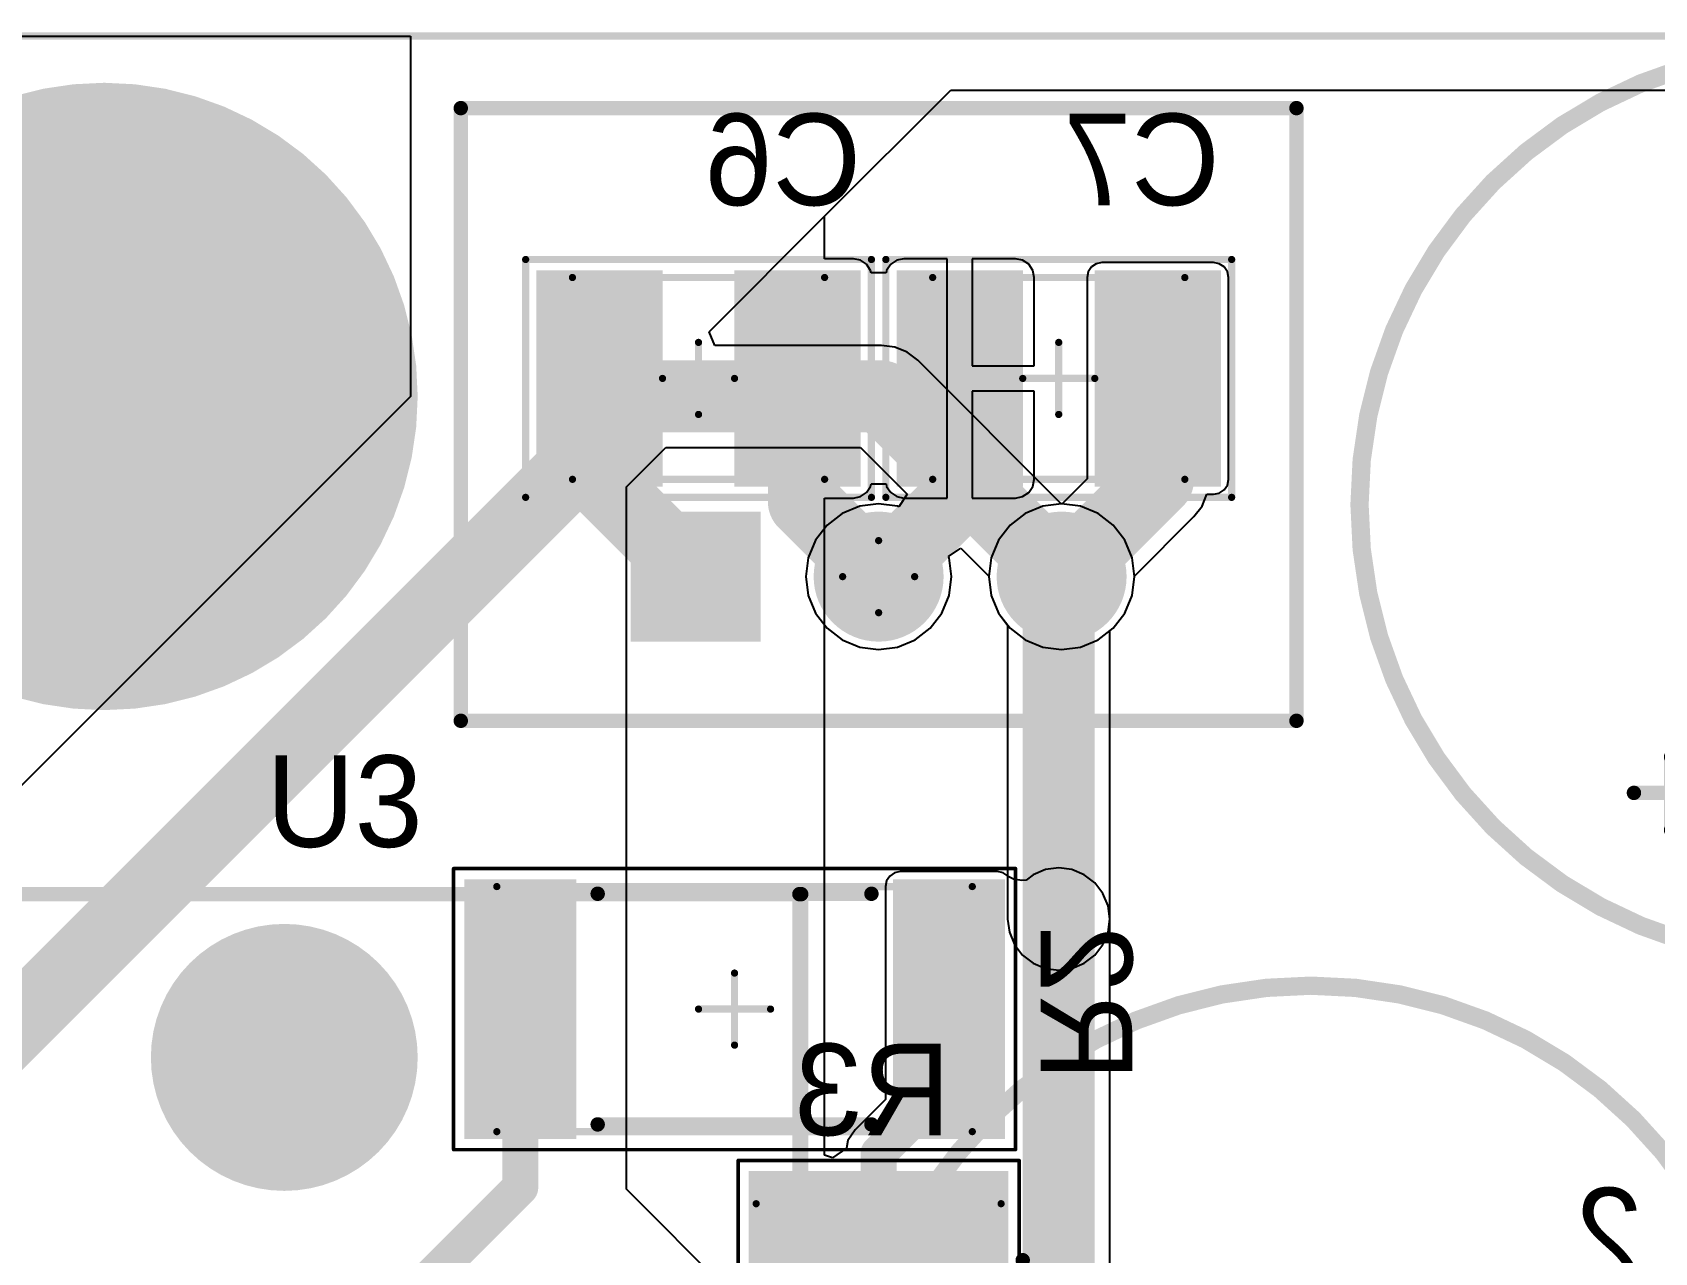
# Model space of a CAD drawing. Extents: x 5 to 126, y 30 to 120.
# Drawn here: x 30.25 to 52.77, y 103.12 to 120.05 of the extents above; entities that cross this region are included whole.
import ezdxf

# ---------------------------------------------------------------- set-up
doc = ezdxf.new("R2010")
doc.units = 0
doc.layers.get('0').update_dxf_attribs({"linetype": 'CONTINUOUS'})
for name, color, linetype in [('BOTTOMLAYER', 5, 'CONTINUOUS'), ('BOTTOMOVERLAY', 54, 'CONTINUOUS'), ('BOTTOMPASTE', 16, 'CONTINUOUS'), ('BOTTOMSOLDER', 6, 'CONTINUOUS'), ('MECHANICAL13', 56, 'CONTINUOUS'), ('MECHANICAL15', 56, 'CONTINUOUS'), ('MECHANICAL4', 56, 'CONTINUOUS'), ('MECHANICAL9', 56, 'CONTINUOUS'), ('MULTILAYER', 9, 'CONTINUOUS'), ('TOPLAYER', 1, 'CONTINUOUS'), ('TOPOVERLAY', 2, 'CONTINUOUS'), ('TOPSOLDER', 216, 'CONTINUOUS')]:
    doc.layers.add(name, color=color, linetype=linetype)

# ---------------------------------------------------------------- blocks, each defined once
blk = doc.blocks.new('12_5_________10')
at = {"layer": 'BOTTOMLAYER', "const_width": 0.9}
for points in [[(-0.45, 0, 1), (0.45, 0, 1)], [(4.55, 0, 1), (5.45, 0, 1)]]:
    blk.add_lwpolyline(points, format="xyb", close=True, dxfattribs=at)
at = {"layer": 'BOTTOMSOLDER', "const_width": 1.002}
for points in [[(-0.501, 0, 1), (0.501, 0, 1)], [(4.499, 0, 1), (5.501, 0, 1)]]:
    blk.add_lwpolyline(points, format="xyb", close=True, dxfattribs=at)
at = {"layer": 'MULTILAYER', "const_width": 0.9}
for points in [[(-0.45, 0, 1), (0.45, 0, 1)], [(4.55, 0, 1), (5.45, 0, 1)]]:
    blk.add_lwpolyline(points, format="xyb", close=True, dxfattribs=at)
at = {"layer": 'TOPLAYER', "const_width": 0.9}
for points in [[(-0.45, 0, 1), (0.45, 0, 1)], [(4.55, 0, 1), (5.45, 0, 1)]]:
    blk.add_lwpolyline(points, format="xyb", close=True, dxfattribs=at)
at = {"layer": 'TOPOVERLAY'}
for points, const_width in [([(8.825, 0, 1), (-3.825, 0, 1)], 0.254), ([(-1.55, 2.516, 1), (-1.45, 2.516, 1)], 0.1), ([(-2.066, 2, 1), (-1.966, 2, 1)], 0.1), ([(-1.05, 2, 1), (-0.95, 2, 1)], 0.1), ([(-1.55, 1.5, 1), (-1.45, 1.5, 1)], 0.1), ([(-3.888, 0, 1), (-3.761, 0, 1)], 0.127), ([(8.761, 0, 1), (8.888, 0, 1)], 0.127)]:
    blk.add_lwpolyline(points, format="xyb", close=True, dxfattribs=dict(at, const_width=const_width))
at = {"layer": 'TOPOVERLAY', "const_width": 0.2}
for points in [[(-1.5, 2.516), (-1.5, 1.5)], [(-2.016, 2), (-1, 2)]]:
    blk.add_lwpolyline(points, dxfattribs=at)
at = {"layer": 'TOPSOLDER', "const_width": 1.002}
for points in [[(-0.501, 0, 1), (0.501, 0, 1)], [(4.499, 0, 1), (5.501, 0, 1)]]:
    blk.add_lwpolyline(points, format="xyb", close=True, dxfattribs=at)
blk = doc.blocks.new('12_5_________11')
at = {"layer": 'BOTTOMLAYER', "const_width": 0.9}
for points in [[(-0.45, 0, 1), (0.45, 0, 1)], [(4.55, 0, 1), (5.45, 0, 1)]]:
    blk.add_lwpolyline(points, format="xyb", close=True, dxfattribs=at)
at = {"layer": 'BOTTOMSOLDER', "const_width": 1.002}
for points in [[(-0.501, 0, 1), (0.501, 0, 1)], [(4.499, 0, 1), (5.501, 0, 1)]]:
    blk.add_lwpolyline(points, format="xyb", close=True, dxfattribs=at)
at = {"layer": 'MULTILAYER', "const_width": 0.9}
for points in [[(-0.45, 0, 1), (0.45, 0, 1)], [(4.55, 0, 1), (5.45, 0, 1)]]:
    blk.add_lwpolyline(points, format="xyb", close=True, dxfattribs=at)
at = {"layer": 'TOPLAYER', "const_width": 0.9}
for points in [[(-0.45, 0, 1), (0.45, 0, 1)], [(4.55, 0, 1), (5.45, 0, 1)]]:
    blk.add_lwpolyline(points, format="xyb", close=True, dxfattribs=at)
at = {"layer": 'TOPOVERLAY'}
for points, const_width in [([(8.825, 0, 1), (-3.825, 0, 1)], 0.254), ([(-1.55, 2.516, 1), (-1.45, 2.516, 1)], 0.1), ([(-2.066, 2, 1), (-1.966, 2, 1)], 0.1), ([(-1.05, 2, 1), (-0.95, 2, 1)], 0.1), ([(-1.55, 1.5, 1), (-1.45, 1.5, 1)], 0.1), ([(-3.888, 0, 1), (-3.761, 0, 1)], 0.127), ([(8.761, 0, 1), (8.888, 0, 1)], 0.127)]:
    blk.add_lwpolyline(points, format="xyb", close=True, dxfattribs=dict(at, const_width=const_width))
at = {"layer": 'TOPOVERLAY', "const_width": 0.2}
for points in [[(-1.5, 1.5), (-1.5, 2.516)], [(-2.016, 2), (-1, 2)]]:
    blk.add_lwpolyline(points, dxfattribs=at)
at = {"layer": 'TOPSOLDER', "const_width": 1.002}
for points in [[(-0.501, 0, 1), (0.501, 0, 1)], [(4.499, 0, 1), (5.501, 0, 1)]]:
    blk.add_lwpolyline(points, format="xyb", close=True, dxfattribs=at)
blk = doc.blocks.new('BNC_PLASTIC_ELBOW_SOCKET_W')
at = {"layer": 'BOTTOMLAYER', "const_width": 1.75}
blk.add_lwpolyline([(4.205, 0, 1), (5.955, 0, 1)], format="xyb", close=True, dxfattribs=at)
at = {"layer": 'BOTTOMSOLDER', "const_width": 1.852}
blk.add_lwpolyline([(4.154, 0, 1), (6.006, 0, 1)], format="xyb", close=True, dxfattribs=at)
at = {"layer": 'MECHANICAL15', "const_width": 0.1}
for points in [[(7.345, 28.35), (7.345, -7.175)], [(-7.366, -7.175), (7.345, -7.175)]]:
    blk.add_lwpolyline(points, dxfattribs=at)
at = {"layer": 'MECHANICAL15', "const_width": 0.05}
blk.add_lwpolyline([(7.32, -7.175, 1), (7.37, -7.175, 1)], format="xyb", close=True, dxfattribs=at)
blk.add_lwpolyline([(7.32, -7.175, 1), (7.37, -7.175, 1)], format="xyb", close=True, dxfattribs=at)
at = {"layer": 'MECHANICAL9', "const_width": 0.2}
for points in [[(7.345, 7.325), (7.345, -7.15)], [(-7.38, -7.15), (7.345, -7.15)]]:
    blk.add_lwpolyline(points, dxfattribs=at)
at = {"layer": 'MECHANICAL9', "const_width": 0.1}
blk.add_lwpolyline([(7.295, -7.15, 1), (7.395, -7.15, 1)], format="xyb", close=True, dxfattribs=at)
blk.add_lwpolyline([(7.295, -7.15, 1), (7.395, -7.15, 1)], format="xyb", close=True, dxfattribs=at)
at = {"layer": 'MULTILAYER', "const_width": 1.75}
blk.add_lwpolyline([(4.205, 0, 1), (5.955, 0, 1)], format="xyb", close=True, dxfattribs=at)
at = {"layer": 'TOPLAYER', "const_width": 1.75}
blk.add_lwpolyline([(4.205, 0, 1), (5.955, 0, 1)], format="xyb", close=True, dxfattribs=at)
at = {"layer": 'TOPOVERLAY', "const_width": 0.2}
for points in [[(7.345, 7.3), (7.345, -7.175)], [(-7.38, -7.175), (7.345, -7.175)]]:
    blk.add_lwpolyline(points, dxfattribs=at)
at = {"layer": 'TOPOVERLAY', "const_width": 0.1}
blk.add_lwpolyline([(7.295, -7.175, 1), (7.395, -7.175, 1)], format="xyb", close=True, dxfattribs=at)
blk.add_lwpolyline([(7.295, -7.175, 1), (7.395, -7.175, 1)], format="xyb", close=True, dxfattribs=at)
at = {"layer": 'TOPSOLDER', "const_width": 1.852}
blk.add_lwpolyline([(4.154, 0, 1), (6.006, 0, 1)], format="xyb", close=True, dxfattribs=at)
blk = doc.blocks.new('RES_2512_B_25')
at = {"layer": 'BOTTOMLAYER'}
for points in [[(-3.65, 1.7), (-3.65, -1.7), (-2.3, 1.7), (-2.3, -1.7)], [(2.3, 1.7), (2.3, -1.7), (3.65, 1.7), (3.65, -1.7)]]:
    blk.add_solid(points, dxfattribs=at)
at = {"layer": 'BOTTOMOVERLAY', "const_width": 0.2}
for points in [[(1.9, 1.6), (-1.9, 1.6)], [(1.9, -1.6), (-1.9, -1.6)]]:
    blk.add_lwpolyline(points, dxfattribs=at)
at = {"layer": 'BOTTOMOVERLAY', "const_width": 0.1}
for points in [[(-1.95, 1.6, 1), (-1.85, 1.6, 1)], [(1.85, 1.6, 1), (1.95, 1.6, 1)], [(-1.95, -1.6, 1), (-1.85, -1.6, 1)], [(1.85, -1.6, 1), (1.95, -1.6, 1)]]:
    blk.add_lwpolyline(points, format="xyb", close=True, dxfattribs=at)
at = {"layer": 'BOTTOMPASTE'}
for points in [[(-3.65, 1.7), (-3.65, -1.7), (-2.3, 1.7), (-2.3, -1.7)], [(2.3, 1.7), (2.3, -1.7), (3.65, 1.7), (3.65, -1.7)]]:
    blk.add_solid(points, dxfattribs=at)
at = {"layer": 'BOTTOMSOLDER'}
for points in [[(-3.752, 1.802), (-3.752, -1.802), (-2.198, 1.802), (-2.198, -1.802)], [(2.198, 1.802), (2.198, -1.802), (3.752, 1.802), (3.752, -1.802)]]:
    blk.add_solid(points, dxfattribs=at)
at = {"layer": 'MECHANICAL13', "const_width": 0.1}
for points in [[(-3.3, 1.7), (-3.3, -1.7)], [(3.3, 1.7), (-3.3, 1.7)], [(3.3, 1.7), (3.3, -1.7)], [(3.3, -1.7), (-3.3, -1.7)]]:
    blk.add_lwpolyline(points, dxfattribs=at)
at = {"layer": 'MECHANICAL13', "const_width": 0.05}
for points in [[(-3.325, 1.7, 1), (-3.275, 1.7, 1)], [(-3.325, 1.7, 1), (-3.275, 1.7, 1)], [(3.275, 1.7, 1), (3.325, 1.7, 1)], [(3.275, 1.7, 1), (3.325, 1.7, 1)], [(-3.325, -1.7, 1), (-3.275, -1.7, 1)], [(-3.325, -1.7, 1), (-3.275, -1.7, 1)], [(3.275, -1.7, 1), (3.325, -1.7, 1)], [(3.275, -1.7, 1), (3.325, -1.7, 1)]]:
    blk.add_lwpolyline(points, format="xyb", close=True, dxfattribs=at)
at = {"layer": 'MECHANICAL15'}
for points, const_width in [([(-3.9, 1.95), (-3.9, -1.95)], 0.05), ([(3.9, 1.95), (-3.9, 1.95)], 0.05), ([(3.9, 1.95), (3.9, -1.95)], 0.05), ([(0, 0.5), (0, -0.5)], 0.1), ([(0.5, 0), (-0.5, 0)], 0.1), ([(3.9, -1.95), (-3.9, -1.95)], 0.05)]:
    blk.add_lwpolyline(points, dxfattribs=dict(at, const_width=const_width))
for points, const_width in [([(-3.912, 1.95, 1), (-3.888, 1.95, 1)], 0.025), ([(-3.912, 1.95, 1), (-3.888, 1.95, 1)], 0.025), ([(3.888, 1.95, 1), (3.912, 1.95, 1)], 0.025), ([(3.888, 1.95, 1), (3.912, 1.95, 1)], 0.025), ([(-0.025, 0.5, 1), (0.025, 0.5, 1)], 0.05), ([(-0.525, 0, 1), (-0.475, 0, 1)], 0.05), ([(0.475, 0, 1), (0.525, 0, 1)], 0.05), ([(-0.025, -0.5, 1), (0.025, -0.5, 1)], 0.05), ([(-3.912, -1.95, 1), (-3.888, -1.95, 1)], 0.025), ([(-3.912, -1.95, 1), (-3.888, -1.95, 1)], 0.025), ([(3.888, -1.95, 1), (3.912, -1.95, 1)], 0.025), ([(3.888, -1.95, 1), (3.912, -1.95, 1)], 0.025)]:
    blk.add_lwpolyline(points, format="xyb", close=True, dxfattribs=dict(at, const_width=const_width))
blk = doc.blocks.new('RES_2512_B_26')
at = {"layer": 'BOTTOMLAYER'}
for points in [[(-3.65, 1.7), (-3.65, -1.7), (-2.3, 1.7), (-2.3, -1.7)], [(2.3, 1.7), (2.3, -1.7), (3.65, 1.7), (3.65, -1.7)]]:
    blk.add_solid(points, dxfattribs=at)
at = {"layer": 'BOTTOMOVERLAY', "const_width": 0.2}
for points in [[(-1.9, 1.6), (1.9, 1.6)], [(-1.9, -1.6), (1.9, -1.6)]]:
    blk.add_lwpolyline(points, dxfattribs=at)
at = {"layer": 'BOTTOMOVERLAY', "const_width": 0.1}
for points in [[(-1.95, 1.6, 1), (-1.85, 1.6, 1)], [(1.85, 1.6, 1), (1.95, 1.6, 1)], [(-1.95, -1.6, 1), (-1.85, -1.6, 1)], [(1.85, -1.6, 1), (1.95, -1.6, 1)]]:
    blk.add_lwpolyline(points, format="xyb", close=True, dxfattribs=at)
at = {"layer": 'BOTTOMPASTE'}
for points in [[(-3.65, 1.7), (-3.65, -1.7), (-2.3, 1.7), (-2.3, -1.7)], [(2.3, 1.7), (2.3, -1.7), (3.65, 1.7), (3.65, -1.7)]]:
    blk.add_solid(points, dxfattribs=at)
at = {"layer": 'BOTTOMSOLDER'}
for points in [[(-3.752, 1.802), (-3.752, -1.802), (-2.198, 1.802), (-2.198, -1.802)], [(2.198, 1.802), (2.198, -1.802), (3.752, 1.802), (3.752, -1.802)]]:
    blk.add_solid(points, dxfattribs=at)
at = {"layer": 'MECHANICAL13', "const_width": 0.1}
for points in [[(-3.3, 1.7), (-3.3, -1.7)], [(-3.3, 1.7), (3.3, 1.7)], [(3.3, 1.7), (3.3, -1.7)], [(-3.3, -1.7), (3.3, -1.7)]]:
    blk.add_lwpolyline(points, dxfattribs=at)
at = {"layer": 'MECHANICAL13', "const_width": 0.05}
for points in [[(-3.325, 1.7, 1), (-3.275, 1.7, 1)], [(-3.325, 1.7, 1), (-3.275, 1.7, 1)], [(3.275, 1.7, 1), (3.325, 1.7, 1)], [(3.275, 1.7, 1), (3.325, 1.7, 1)], [(-3.325, -1.7, 1), (-3.275, -1.7, 1)], [(-3.325, -1.7, 1), (-3.275, -1.7, 1)], [(3.275, -1.7, 1), (3.325, -1.7, 1)], [(3.275, -1.7, 1), (3.325, -1.7, 1)]]:
    blk.add_lwpolyline(points, format="xyb", close=True, dxfattribs=at)
at = {"layer": 'MECHANICAL15'}
for points, const_width in [([(-3.9, 1.95), (-3.9, -1.95)], 0.05), ([(-3.9, 1.95), (3.9, 1.95)], 0.05), ([(3.9, 1.95), (3.9, -1.95)], 0.05), ([(0, 0.5), (0, -0.5)], 0.1), ([(-0.5, 0), (0.5, 0)], 0.1), ([(-3.9, -1.95), (3.9, -1.95)], 0.05)]:
    blk.add_lwpolyline(points, dxfattribs=dict(at, const_width=const_width))
for points, const_width in [([(-3.912, 1.95, 1), (-3.888, 1.95, 1)], 0.025), ([(-3.912, 1.95, 1), (-3.888, 1.95, 1)], 0.025), ([(3.888, 1.95, 1), (3.912, 1.95, 1)], 0.025), ([(3.888, 1.95, 1), (3.912, 1.95, 1)], 0.025), ([(-0.025, 0.5, 1), (0.025, 0.5, 1)], 0.05), ([(-0.525, 0, 1), (-0.475, 0, 1)], 0.05), ([(0.475, 0, 1), (0.525, 0, 1)], 0.05), ([(-0.025, -0.5, 1), (0.025, -0.5, 1)], 0.05), ([(-3.912, -1.95, 1), (-3.888, -1.95, 1)], 0.025), ([(-3.912, -1.95, 1), (-3.888, -1.95, 1)], 0.025), ([(3.888, -1.95, 1), (3.912, -1.95, 1)], 0.025), ([(3.888, -1.95, 1), (3.912, -1.95, 1)], 0.025)]:
    blk.add_lwpolyline(points, format="xyb", close=True, dxfattribs=dict(at, const_width=const_width))
blk = doc.blocks.new('1210C_B_83')
at = {"layer": 'BOTTOMLAYER'}
for points in [[(-2.15, 1.4), (-2.15, -1.4), (-0.6, 1.4), (-0.6, -1.4)], [(0.6, 1.4), (0.6, -1.4), (2.15, 1.4), (2.15, -1.4)]]:
    blk.add_solid(points, dxfattribs=at)
at = {"layer": 'BOTTOMPASTE'}
for points in [[(-2.15, 1.4), (-2.15, -1.4), (-0.6, 1.4), (-0.6, -1.4)], [(0.6, 1.4), (0.6, -1.4), (2.15, 1.4), (2.15, -1.4)]]:
    blk.add_solid(points, dxfattribs=at)
at = {"layer": 'BOTTOMSOLDER'}
for points in [[(-2.252, 1.502), (-2.252, -1.502), (-0.498, 1.502), (-0.498, -1.502)], [(0.498, 1.502), (0.498, -1.502), (2.252, 1.502), (2.252, -1.502)]]:
    blk.add_solid(points, dxfattribs=at)
at = {"layer": 'MECHANICAL13', "const_width": 0.1}
for points in [[(-1.75, 1.4), (1.75, 1.4)], [(-1.75, -1.4), (-1.75, 1.4)], [(1.75, -1.4), (1.75, 1.4)], [(-1.75, -1.4), (1.75, -1.4)]]:
    blk.add_lwpolyline(points, dxfattribs=at)
at = {"layer": 'MECHANICAL13', "const_width": 0.05}
for points in [[(-1.775, 1.4, 1), (-1.725, 1.4, 1)], [(-1.775, 1.4, 1), (-1.725, 1.4, 1)], [(1.725, 1.4, 1), (1.775, 1.4, 1)], [(1.725, 1.4, 1), (1.775, 1.4, 1)], [(-1.775, -1.4, 1), (-1.725, -1.4, 1)], [(-1.775, -1.4, 1), (-1.725, -1.4, 1)], [(1.725, -1.4, 1), (1.775, -1.4, 1)], [(1.725, -1.4, 1), (1.775, -1.4, 1)]]:
    blk.add_lwpolyline(points, format="xyb", close=True, dxfattribs=at)
at = {"layer": 'MECHANICAL15', "const_width": 0.1}
for points in [[(-2.4, 1.65), (2.4, 1.65)], [(-2.4, -1.65), (-2.4, 1.65)], [(2.4, -1.65), (2.4, 1.65)], [(0, -0.5), (0, 0.5)], [(-0.5, 0), (0.5, 0)], [(-2.4, -1.65), (2.4, -1.65)]]:
    blk.add_lwpolyline(points, dxfattribs=at)
at = {"layer": 'MECHANICAL15', "const_width": 0.05}
for points in [[(-2.425, 1.65, 1), (-2.375, 1.65, 1)], [(-2.425, 1.65, 1), (-2.375, 1.65, 1)], [(2.375, 1.65, 1), (2.425, 1.65, 1)], [(2.375, 1.65, 1), (2.425, 1.65, 1)], [(-0.025, 0.5, 1), (0.025, 0.5, 1)], [(-0.525, 0, 1), (-0.475, 0, 1)], [(0.475, 0, 1), (0.525, 0, 1)], [(-0.025, -0.5, 1), (0.025, -0.5, 1)], [(-2.425, -1.65, 1), (-2.375, -1.65, 1)], [(-2.425, -1.65, 1), (-2.375, -1.65, 1)], [(2.375, -1.65, 1), (2.425, -1.65, 1)], [(2.375, -1.65, 1), (2.425, -1.65, 1)]]:
    blk.add_lwpolyline(points, format="xyb", close=True, dxfattribs=at)
blk = doc.blocks.new('1210C_B_84')
at = {"layer": 'BOTTOMLAYER'}
for points in [[(-2.15, 1.4), (-2.15, -1.4), (-0.6, 1.4), (-0.6, -1.4)], [(0.6, 1.4), (0.6, -1.4), (2.15, 1.4), (2.15, -1.4)]]:
    blk.add_solid(points, dxfattribs=at)
at = {"layer": 'BOTTOMPASTE'}
for points in [[(-2.15, 1.4), (-2.15, -1.4), (-0.6, 1.4), (-0.6, -1.4)], [(0.6, 1.4), (0.6, -1.4), (2.15, 1.4), (2.15, -1.4)]]:
    blk.add_solid(points, dxfattribs=at)
at = {"layer": 'BOTTOMSOLDER'}
for points in [[(-2.252, 1.502), (-2.252, -1.502), (-0.498, 1.502), (-0.498, -1.502)], [(0.498, 1.502), (0.498, -1.502), (2.252, 1.502), (2.252, -1.502)]]:
    blk.add_solid(points, dxfattribs=at)
at = {"layer": 'MECHANICAL13', "const_width": 0.1}
for points in [[(1.75, 1.4), (-1.75, 1.4)], [(-1.75, 1.4), (-1.75, -1.4)], [(1.75, 1.4), (1.75, -1.4)], [(1.75, -1.4), (-1.75, -1.4)]]:
    blk.add_lwpolyline(points, dxfattribs=at)
at = {"layer": 'MECHANICAL13', "const_width": 0.05}
for points in [[(-1.775, 1.4, 1), (-1.725, 1.4, 1)], [(-1.775, 1.4, 1), (-1.725, 1.4, 1)], [(1.725, 1.4, 1), (1.775, 1.4, 1)], [(1.725, 1.4, 1), (1.775, 1.4, 1)], [(-1.775, -1.4, 1), (-1.725, -1.4, 1)], [(-1.775, -1.4, 1), (-1.725, -1.4, 1)], [(1.725, -1.4, 1), (1.775, -1.4, 1)], [(1.725, -1.4, 1), (1.775, -1.4, 1)]]:
    blk.add_lwpolyline(points, format="xyb", close=True, dxfattribs=at)
at = {"layer": 'MECHANICAL15', "const_width": 0.1}
for points in [[(2.4, 1.65), (-2.4, 1.65)], [(-2.4, 1.65), (-2.4, -1.65)], [(2.4, 1.65), (2.4, -1.65)], [(0, 0.5), (0, -0.5)], [(0.5, 0), (-0.5, 0)], [(2.4, -1.65), (-2.4, -1.65)]]:
    blk.add_lwpolyline(points, dxfattribs=at)
at = {"layer": 'MECHANICAL15', "const_width": 0.05}
for points in [[(-2.425, 1.65, 1), (-2.375, 1.65, 1)], [(-2.425, 1.65, 1), (-2.375, 1.65, 1)], [(2.375, 1.65, 1), (2.425, 1.65, 1)], [(2.375, 1.65, 1), (2.425, 1.65, 1)], [(-0.025, 0.5, 1), (0.025, 0.5, 1)], [(-0.525, 0, 1), (-0.475, 0, 1)], [(0.475, 0, 1), (0.525, 0, 1)], [(-0.025, -0.5, 1), (0.025, -0.5, 1)], [(-2.425, -1.65, 1), (-2.375, -1.65, 1)], [(-2.425, -1.65, 1), (-2.375, -1.65, 1)], [(2.375, -1.65, 1), (2.425, -1.65, 1)], [(2.375, -1.65, 1), (2.425, -1.65, 1)]]:
    blk.add_lwpolyline(points, format="xyb", close=True, dxfattribs=at)
blk = doc.blocks.new('WE_FDSM_173010_78_85')
at = {"layer": 'BOTTOMLAYER', "const_width": 0.8}
for points in [[(-0.4, 0, 1), (0.4, 0, 1)], [(2.14, 0, 1), (2.94, 0, 1)]]:
    blk.add_lwpolyline(points, format="xyb", close=True, dxfattribs=at)
at = {"layer": 'BOTTOMLAYER'}
blk.add_solid([(-3.34, -0.8), (-1.74, -0.8), (-3.34, 0.8), (-1.74, 0.8)], dxfattribs=at)
at = {"layer": 'BOTTOMSOLDER', "const_width": 0.902}
for points in [[(-0.451, 0, 1), (0.451, 0, 1)], [(2.089, 0, 1), (2.991, 0, 1)]]:
    blk.add_lwpolyline(points, format="xyb", close=True, dxfattribs=at)
at = {"layer": 'BOTTOMSOLDER'}
blk.add_solid([(-3.442, -0.902), (-1.638, -0.902), (-3.442, 0.902), (-1.638, 0.902)], dxfattribs=at)
at = {"layer": 'MECHANICAL15', "const_width": 0.1}
for points in [[(0, -0.5), (0, 0.5)], [(-0.5, 0), (0.5, 0)]]:
    blk.add_lwpolyline(points, dxfattribs=at)
at = {"layer": 'MECHANICAL15', "const_width": 0.05}
for points in [[(-0.025, 0.5, 1), (0.025, 0.5, 1)], [(-0.525, 0, 1), (-0.475, 0, 1)], [(0.475, 0, 1), (0.525, 0, 1)], [(-0.025, -0.5, 1), (0.025, -0.5, 1)]]:
    blk.add_lwpolyline(points, format="xyb", close=True, dxfattribs=at)
at = {"layer": 'MULTILAYER', "const_width": 0.8}
for points in [[(-0.4, 0, 1), (0.4, 0, 1)], [(2.14, 0, 1), (2.94, 0, 1)]]:
    blk.add_lwpolyline(points, format="xyb", close=True, dxfattribs=at)
at = {"layer": 'MULTILAYER'}
blk.add_solid([(-3.34, -0.8), (-1.74, -0.8), (-3.34, 0.8), (-1.74, 0.8)], dxfattribs=at)
at = {"layer": 'TOPLAYER', "const_width": 0.8}
for points in [[(-0.4, 0, 1), (0.4, 0, 1)], [(2.14, 0, 1), (2.94, 0, 1)]]:
    blk.add_lwpolyline(points, format="xyb", close=True, dxfattribs=at)
at = {"layer": 'TOPLAYER'}
blk.add_solid([(-3.34, -0.8), (-1.74, -0.8), (-3.34, 0.8), (-1.74, 0.8)], dxfattribs=at)
at = {"layer": 'TOPOVERLAY', "const_width": 0.2}
for points in [[(-5.8, -2), (-5.8, 6.5)], [(-5.8, 6.5), (5.8, 6.5)], [(5.8, -2), (5.8, 6.5)], [(-5.8, -2), (5.8, -2)]]:
    blk.add_lwpolyline(points, dxfattribs=at)
at = {"layer": 'TOPOVERLAY', "const_width": 0.1}
for points in [[(-5.85, 6.5, 1), (-5.75, 6.5, 1)], [(-5.85, 6.5, 1), (-5.75, 6.5, 1)], [(5.75, 6.5, 1), (5.85, 6.5, 1)], [(5.75, 6.5, 1), (5.85, 6.5, 1)], [(-5.85, -2, 1), (-5.75, -2, 1)], [(-5.85, -2, 1), (-5.75, -2, 1)], [(5.75, -2, 1), (5.85, -2, 1)], [(5.75, -2, 1), (5.85, -2, 1)]]:
    blk.add_lwpolyline(points, format="xyb", close=True, dxfattribs=at)
at = {"layer": 'TOPSOLDER', "const_width": 0.902}
for points in [[(-0.451, 0, 1), (0.451, 0, 1)], [(2.089, 0, 1), (2.991, 0, 1)]]:
    blk.add_lwpolyline(points, format="xyb", close=True, dxfattribs=at)
at = {"layer": 'TOPSOLDER'}
blk.add_solid([(-3.442, -0.902), (-1.638, -0.902), (-3.442, 0.902), (-1.638, 0.902)], dxfattribs=at)

msp = doc.modelspace()

# ---------------------------------------------------------------- linework, layer by layer
at = {"layer": 'BOTTOMLAYER'}
for p, q in [((26.5, 120), (35.5, 120)), ((35.5, 120), (35.5, 115)), ((41.25, 117.5), (43, 119.25)), ((43, 119.25), (60.75, 119.25)), ((41.25, 116.909), (41.25, 117.5)), ((41.65, 116.909), (41.25, 116.909)), ((41.749, 116.889), (41.65, 116.909)), ((41.833, 116.833), (41.749, 116.889)), ((42.251, 116.889), (42.167, 116.833)), ((42.35, 116.909), (42.251, 116.889)), ((42.95, 116.909), (42.35, 116.909)), ((42.95, 115.25), (42.95, 116.909)), ((43.9, 116.909), (43.3, 116.909)), ((43.3, 116.909), (43.3, 115.425)), ((43.999, 116.889), (43.9, 116.909)), ((44.083, 116.833), (43.999, 116.889)), ((41.889, 116.749), (41.833, 116.833)), ((41.896, 116.713), (41.889, 116.749)), ((42.104, 116.713), (41.896, 116.713)), ((42.111, 116.749), (42.104, 116.713)), ((42.167, 116.833), (42.111, 116.749)), ((44.139, 116.749), (44.083, 116.833)), ((44.159, 116.65), (44.139, 116.749)), ((44.159, 115.425), (44.159, 116.65)), ((44.909, 116.729), (44.893, 116.65)), ((44.893, 116.65), (44.893, 113.856)), ((44.954, 116.796), (44.909, 116.729)), ((45.021, 116.841), (44.954, 116.796)), ((45.1, 116.857), (45.021, 116.841)), ((46.65, 116.857), (45.1, 116.857)), ((46.729, 116.841), (46.65, 116.857)), ((46.797, 116.796), (46.729, 116.841)), ((46.841, 116.729), (46.797, 116.796)), ((46.857, 116.65), (46.841, 116.729)), ((46.857, 113.85), (46.857, 116.65)), ((43.3, 115.425), (44.159, 115.425)), ((42.95, 113.591), (42.95, 115.25)), ((44.159, 115.075), (43.3, 115.075)), ((43.3, 115.075), (43.3, 113.591)), ((44.159, 113.85), (44.159, 115.075)), ((35.5, 115), (30, 109.5)), ((41.833, 113.667), (41.889, 113.751)), ((41.889, 113.751), (41.896, 113.787)), ((41.896, 113.787), (42.104, 113.787)), ((42.104, 113.787), (42.111, 113.751)), ((42.111, 113.751), (42.167, 113.667)), ((44.083, 113.667), (44.139, 113.751)), ((44.139, 113.751), (44.159, 113.85)), ((44.893, 113.856), (44.548, 113.511)), ((46.797, 113.704), (46.841, 113.771)), ((46.841, 113.771), (46.857, 113.85)), ((41.25, 104.474), (41.25, 113.591)), ((41.25, 113.591), (41.65, 113.591)), ((41.65, 113.591), (41.749, 113.611)), ((41.749, 113.611), (41.833, 113.667)), ((42.167, 113.667), (42.251, 113.611)), ((42.251, 113.611), (42.35, 113.591)), ((42.35, 113.591), (42.95, 113.591)), ((43.3, 113.591), (43.9, 113.591)), ((43.9, 113.591), (43.999, 113.611)), ((43.999, 113.611), (44.083, 113.667)), ((44.54, 113.512), (44.278, 113.477)), ((44.548, 113.511), (44.54, 113.512)), ((46.489, 113.48), (46.557, 113.643)), ((46.557, 113.643), (46.65, 113.643)), ((46.65, 113.643), (46.729, 113.659)), ((46.729, 113.659), (46.797, 113.704)), ((44.034, 113.376), (43.825, 113.215)), ((44.278, 113.477), (44.034, 113.376)), ((45.551, 112.508), (46.377, 113.333)), ((46.377, 113.333), (46.489, 113.48)), ((43.825, 113.215), (43.664, 113.006)), ((43.664, 113.006), (43.563, 112.762)), ((43.563, 112.762), (43.528, 112.5)), ((43.528, 112.5), (43.563, 112.238)), ((45.517, 112.238), (45.552, 112.5)), ((45.552, 112.5), (45.551, 112.508)), ((43.563, 112.238), (43.664, 111.994)), ((45.416, 111.994), (45.517, 112.238)), ((43.664, 111.994), (43.825, 111.785)), ((45.255, 111.785), (45.416, 111.994)), ((43.825, 111.785), (44.034, 111.624)), ((45.046, 111.624), (45.255, 111.785)), ((44.034, 111.624), (44.278, 111.523)), ((44.278, 111.523), (44.54, 111.488)), ((44.54, 111.488), (44.802, 111.523)), ((44.802, 111.523), (45.046, 111.624)), ((42.154, 108.346), (42.109, 108.279)), ((42.221, 108.391), (42.154, 108.346)), ((42.3, 108.407), (42.221, 108.391)), ((43.65, 108.407), (42.3, 108.407)), ((43.729, 108.391), (43.65, 108.407)), ((43.797, 108.346), (43.729, 108.391)), ((43.805, 108.333), (43.797, 108.346)), ((43.872, 108.305), (43.805, 108.333)), ((43.987, 108.286), (43.872, 108.305)), ((44.145, 108.364), (44.047, 108.289)), ((44.316, 108.435), (44.145, 108.364)), ((44.5, 108.459), (44.316, 108.435)), ((44.684, 108.435), (44.5, 108.459)), ((44.855, 108.364), (44.684, 108.435)), ((45.002, 108.252), (44.855, 108.364)), ((42.109, 108.279), (42.093, 108.2)), ((42.093, 108.2), (42.093, 105.246)), ((44.047, 108.289), (43.987, 108.286)), ((45.114, 108.105), (45.002, 108.252)), ((45.185, 107.934), (45.114, 108.105)), ((45.209, 107.75), (45.185, 107.934)), ((45.209, 102), (45.209, 107.75)), ((42.093, 105.246), (41.673, 104.827)), ((41.673, 104.827), (41.573, 104.677)), ((41.552, 104.57), (41.359, 104.438)), ((41.573, 104.677), (41.552, 104.57)), ((41.359, 104.438), (41.25, 104.474))]:
    msp.add_line(p, q, dxfattribs=at)
for points, const_width in [([(29.125, 115, 1), (33.375, 115, 1)], 4.25), ([(31, 118.5, 1), (31.5, 118.5, 1)], 0.5), ([(32.75, 118.031, 1), (33.25, 118.031, 1)], 0.5), ([(34.031, 116.75, 1), (34.531, 116.75, 1)], 0.5), ([(34.5, 115, 1), (35, 115, 1)], 0.5), ([(37.875, 115, 1), (38.375, 115, 1)], 0.5), ([(40.625, 115, 1), (41.125, 115, 1)], 0.5), ([(40.713, 114.912, 1), (41.213, 114.912, 1)], 0.5), ([(40.713, 114.912, 1), (41.213, 114.912, 1)], 0.5), ([(42.875, 115, 1), (43.375, 115, 1)], 0.5), ([(45.625, 115, 1), (46.125, 115, 1)], 0.5), ([(37.875, 113.835, 1), (38.375, 113.835, 1)], 0.5), ([(37.875, 113.835, 1), (38.375, 113.835, 1)], 0.5), ([(45.625, 113.835, 1), (46.125, 113.835, 1)], 0.5), ([(45.625, 113.835, 1), (46.125, 113.835, 1)], 0.5), ([(40.713, 113.537, 1), (41.213, 113.537, 1)], 0.5), ([(40.713, 113.537, 1), (41.213, 113.537, 1)], 0.5), ([(42.875, 113.625, 1), (43.375, 113.625, 1)], 0.5), ([(42.875, 113.625, 1), (43.375, 113.625, 1)], 0.5), ([(34.031, 113.25, 1), (34.531, 113.25, 1)], 0.5), ([(39.21, 112.5, 1), (39.71, 112.5, 1)], 0.5), ([(41.75, 112.5, 1), (42.25, 112.5, 1)], 0.5), ([(41.75, 112.5, 1), (42.25, 112.5, 1)], 0.5), ([(44.29, 112.5, 1), (44.79, 112.5, 1)], 0.5), ([(32.75, 111.969, 1), (33.25, 111.969, 1)], 0.5), ([(31, 111.5, 1), (31.5, 111.5, 1)], 0.5), ([(44.25, 107.75, 1), (44.75, 107.75, 1)], 0.5), ([(44.25, 107.75, 1), (44.75, 107.75, 1)], 0.5), ([(36.9, 106.5, 1), (37.15, 106.5, 1)], 0.25), ([(42.85, 106.5, 1), (43.1, 106.5, 1)], 0.25), ([(42.85, 105.475, 1), (43.1, 105.475, 1)], 0.25), ([(42.85, 105.475, 1), (43.1, 105.475, 1)], 0.25), ([(41.875, 104.5, 1), (42.125, 104.5, 1)], 0.25), ([(41.875, 104.5, 1), (42.125, 104.5, 1)], 0.25), ([(36.9, 104.025, 1), (37.15, 104.025, 1)], 0.25), ([(36.9, 104.025, 1), (37.15, 104.025, 1)], 0.25), ([(41.875, 103.475, 1), (42.125, 103.475, 1)], 0.25)]:
    msp.add_lwpolyline(points, format="xyb", close=True, dxfattribs=dict(at, const_width=const_width))
for points, const_width in [([(38.125, 113.835), (38.125, 115)], 1), ([(40.875, 115), (40.963, 114.912)], 1), ([(40.963, 113.537), (40.963, 114.912)], 1), ([(43.125, 113.625), (43.125, 115)], 1), ([(45.875, 113.835), (45.875, 115)], 1), ([(38.125, 113.835), (39.46, 112.5)], 1), ([(44.54, 112.5), (45.875, 113.835)], 1), ([(40.963, 113.537), (42, 112.5)], 1), ([(42, 112.5), (43.125, 113.625)], 1), ([(44.5, 102), (44.5, 107.75)], 1), ([(37.025, 104.025), (37.025, 106.5)], 0.5), ([(42.975, 105.475), (42.975, 106.5)], 0.5), ([(42, 104.5), (42.975, 105.475)], 0.5), ([(42, 103.475), (42, 104.5)], 0.5), ([(32.5, 99.5), (37.025, 104.025)], 0.5)]:
    msp.add_lwpolyline(points, dxfattribs=dict(at, const_width=const_width))
at = {"layer": 'BOTTOMSOLDER', "const_width": 4.352}
msp.add_lwpolyline([(29.074, 115, 1), (33.426, 115, 1)], format="xyb", close=True, dxfattribs=at)
at = {"layer": 'MECHANICAL4', "const_width": 0.1}
msp.add_lwpolyline([(26.25, 120), (126.25, 120)], dxfattribs=at)
at = {"layer": 'MULTILAYER'}
for points, const_width in [([(29.125, 115, 1), (33.375, 115, 1)], 4.25), ([(31, 118.5, 1), (31.5, 118.5, 1)], 0.5), ([(32.75, 118.031, 1), (33.25, 118.031, 1)], 0.5), ([(34.031, 116.75, 1), (34.531, 116.75, 1)], 0.5), ([(34.5, 115, 1), (35, 115, 1)], 0.5), ([(34.031, 113.25, 1), (34.531, 113.25, 1)], 0.5), ([(32.75, 111.969, 1), (33.25, 111.969, 1)], 0.5), ([(31, 111.5, 1), (31.5, 111.5, 1)], 0.5), ([(44.25, 107.75, 1), (44.75, 107.75, 1)], 0.5)]:
    msp.add_lwpolyline(points, format="xyb", close=True, dxfattribs=dict(at, const_width=const_width))
at = {"layer": 'TOPLAYER'}
for p, q in [((41.25, 117.5), (43, 119.25)), ((43, 119.25), (60.75, 119.25)), ((39.647, 115.897), (41.25, 117.5)), ((39.725, 115.709), (39.647, 115.897)), ((42.04, 115.709), (39.725, 115.709)), ((42.224, 115.685), (42.04, 115.709)), ((42.395, 115.614), (42.224, 115.685)), ((42.542, 115.502), (42.395, 115.614)), ((44.532, 113.511), (42.542, 115.502)), ((38.5, 113.747), (39.044, 114.291)), ((39.044, 114.291), (41.746, 114.291)), ((41.746, 114.291), (42.395, 113.642)), ((38.5, 104), (38.5, 113.747)), ((42, 113.512), (41.738, 113.477)), ((42.262, 113.477), (42, 113.512)), ((42.395, 113.642), (42.279, 113.47)), ((44.54, 113.512), (44.532, 113.511)), ((44.802, 113.477), (44.54, 113.512)), ((41.494, 113.376), (41.285, 113.215)), ((41.738, 113.477), (41.494, 113.376)), ((42.279, 113.47), (42.262, 113.477)), ((45.046, 113.376), (44.802, 113.477)), ((45.255, 113.215), (45.046, 113.376)), ((41.285, 113.215), (41.124, 113.006)), ((45.416, 113.006), (45.255, 113.215)), ((41.124, 113.006), (41.023, 112.762)), ((42.97, 112.779), (43.142, 112.895)), ((43.142, 112.895), (43.529, 112.508)), ((45.517, 112.762), (45.416, 113.006)), ((41.023, 112.762), (40.988, 112.5)), ((42.977, 112.762), (42.97, 112.779)), ((43.012, 112.5), (42.977, 112.762)), ((45.552, 112.5), (45.517, 112.762)), ((40.988, 112.5), (41.023, 112.238)), ((42.977, 112.238), (43.012, 112.5)), ((43.529, 112.508), (43.528, 112.5)), ((43.528, 112.5), (43.563, 112.238)), ((45.517, 112.238), (45.552, 112.5)), ((41.023, 112.238), (41.124, 111.994)), ((42.876, 111.994), (42.977, 112.238)), ((43.563, 112.238), (43.664, 111.994)), ((45.416, 111.994), (45.517, 112.238)), ((41.124, 111.994), (41.285, 111.785)), ((42.715, 111.785), (42.876, 111.994)), ((43.664, 111.994), (43.791, 111.829)), ((45.255, 111.785), (45.416, 111.994)), ((41.285, 111.785), (41.494, 111.624)), ((42.506, 111.624), (42.715, 111.785)), ((43.791, 111.829), (43.791, 107.75)), ((45.209, 111.749), (45.255, 111.785)), ((45.209, 107.75), (45.209, 111.749)), ((41.494, 111.624), (41.738, 111.523)), ((41.738, 111.523), (42, 111.488)), ((42, 111.488), (42.262, 111.523)), ((42.262, 111.523), (42.506, 111.624)), ((43.791, 107.75), (43.815, 107.566)), ((45.185, 107.566), (45.209, 107.75)), ((43.815, 107.566), (43.886, 107.395)), ((45.114, 107.395), (45.185, 107.566)), ((43.886, 107.395), (43.998, 107.248)), ((43.998, 107.248), (44.145, 107.136)), ((44.855, 107.136), (45.002, 107.248)), ((45.002, 107.248), (45.114, 107.395)), ((44.145, 107.136), (44.316, 107.065)), ((44.316, 107.065), (44.5, 107.041)), ((44.5, 107.041), (44.684, 107.065)), ((44.684, 107.065), (44.855, 107.136)), ((41.25, 101.25), (38.5, 104))]:
    msp.add_line(p, q, dxfattribs=at)
for points, const_width in [([(29.125, 115, 1), (33.375, 115, 1)], 4.25), ([(31, 118.5, 1), (31.5, 118.5, 1)], 0.5), ([(32.75, 118.031, 1), (33.25, 118.031, 1)], 0.5), ([(34.031, 116.75, 1), (34.531, 116.75, 1)], 0.5), ([(34.5, 115, 1), (35, 115, 1)], 0.5), ([(38.5, 115, 1), (39, 115, 1)], 0.5), ([(38.5, 115, 1), (39, 115, 1)], 0.5), ([(41.79, 115, 1), (42.29, 115, 1)], 0.5), ([(41.79, 115, 1), (42.29, 115, 1)], 0.5), ([(34.031, 113.25, 1), (34.531, 113.25, 1)], 0.5), ([(44.25, 112.46, 1), (44.75, 112.46, 1)], 0.5), ([(44.25, 112.46, 1), (44.75, 112.46, 1)], 0.5), ([(44.29, 112.5, 1), (44.79, 112.5, 1)], 0.5), ([(44.29, 112.5, 1), (44.79, 112.5, 1)], 0.5), ([(32.75, 111.969, 1), (33.25, 111.969, 1)], 0.5), ([(31, 111.5, 1), (31.5, 111.5, 1)], 0.5), ([(44.25, 107.75, 1), (44.75, 107.75, 1)], 0.5), ([(44.25, 107.75, 1), (44.75, 107.75, 1)], 0.5)]:
    msp.add_lwpolyline(points, format="xyb", close=True, dxfattribs=dict(at, const_width=const_width))
at = {"layer": 'TOPLAYER', "const_width": 1}
for points in [[(27.5, 103.75), (38.75, 115)], [(38.75, 115), (42.04, 115)], [(42.04, 115), (44.54, 112.5)], [(44.5, 112.46), (44.54, 112.5)], [(44.5, 107.75), (44.5, 112.46)]]:
    msp.add_lwpolyline(points, dxfattribs=at)
at = {"layer": 'TOPSOLDER', "const_width": 4.352}
msp.add_lwpolyline([(29.074, 115, 1), (33.426, 115, 1)], format="xyb", close=True, dxfattribs=at)

# ---------------------------------------------------------------- block references
for name, p, rotation in [('12_5_________10', (55, 111), 90), ('WE_FDSM_173010_78_85', (42, 112.5), 360), ('1210C_B_83', (39.5, 115.25), 360), ('1210C_B_84', (44.5, 115.25), 180), ('RES_2512_B_25', (40, 106.5), 180), ('BNC_PLASTIC_ELBOW_SOCKET_W', (33.75, 100.75), 90), ('12_5_________11', (45.5, 100.5), 360), ('RES_2512_B_26', (42, 100.5), 90)]:
    msp.add_blockref(name, p, dxfattribs=dict(rotation=rotation))

# ---------------------------------------------------------------- texts
at = {"layer": 'BOTTOMOVERLAY', "text_generation_flag": 2}
for s, p in [('C6', (41.758, 117.653)), ('C7', (46.736, 117.653)), ('R3', (43, 104.75)), ('C30_2', (56.673, 102.75))]:
    msp.add_text(s, height=1.27, dxfattribs=at).set_placement(p)
msp.add_text('R2', height=1.27, rotation=270, dxfattribs=at).set_placement((44.25, 105.5))
at = {"layer": 'TOPOVERLAY'}
msp.add_text('U3', height=1.27, dxfattribs=at).set_placement((33.5, 108.75))

doc.saveas('drawing.dxf')
